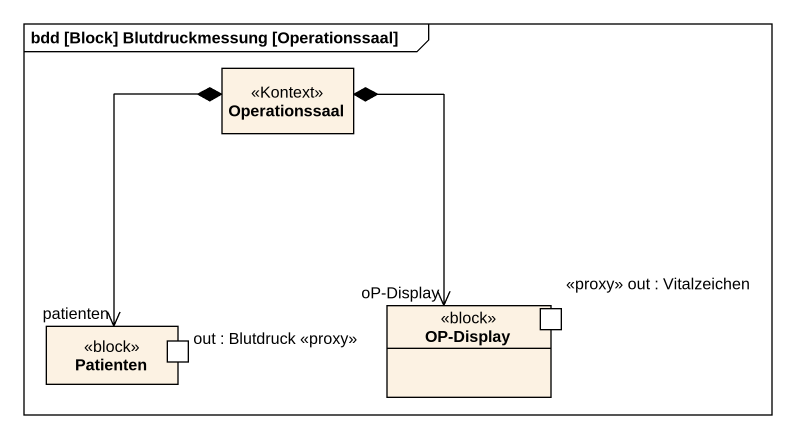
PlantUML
@startuml
mainframe bdd [Block] Blutdruckmessung [Operationssaal]
allowmixing
hide circle
hide empty members
class Operationssaal <<Kontext>>
rectangle "OP-Display" as OP_Display <<block>> {
  port "<<proxy>> out : Vitalzeichen" as proxy_out_Vitalzeichen
}
rectangle Patienten <<block>> {
  port "out : Blutdruck <<proxy>>" as out_Blutdruck_proxy
}
Operationssaal *--> "oP-Display" OP_Display
Operationssaal *--> "patienten" Patienten
@enduml
